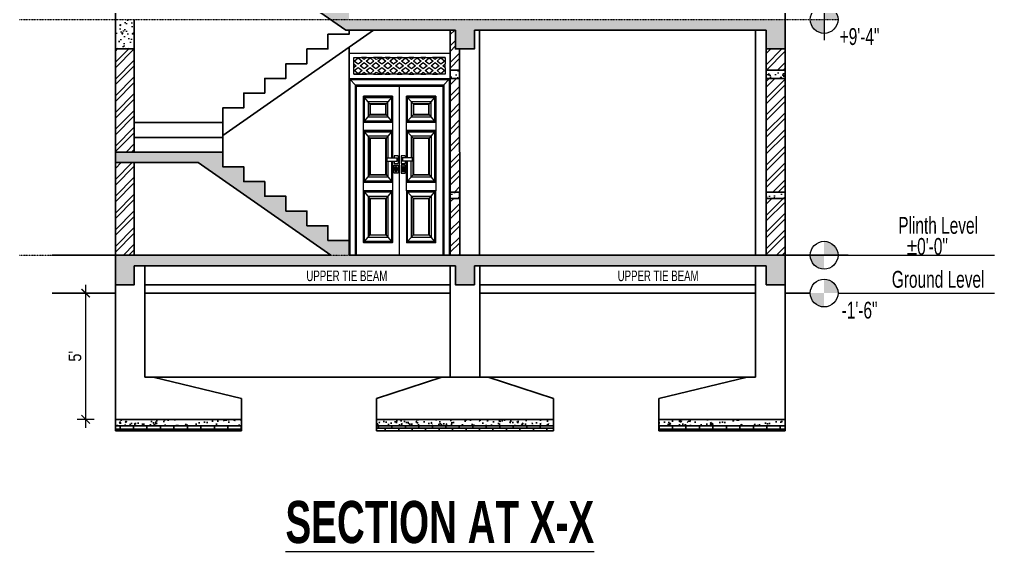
# Model space of a CAD drawing. Header units: inches. Extents: x -9985691 to 3643, y -3270716 to 4788.
# Drawn here: x -4964761.3 to -4964298.3, y -3265866.1 to -3265613.3 of the extents above; entities that cross this region are included whole.
import ezdxf

# ---------------------------------------------------------------- set-up
doc = ezdxf.new("R2010")
doc.units = ezdxf.units.IN
doc.header["$LTSCALE"] = 2
doc.header["$MEASUREMENT"] = 0
doc.header["$PDMODE"] = 34
doc.linetypes.add('ACAD_ISO02W100', pattern=[15, 12, -3])
doc.linetypes.add('CENTER', pattern=[2, 1.25, -0.25, 0.25, -0.25])
doc.layers.get('0').update_dxf_attribs({"linetype": 'CONTINUOUS'})
doc.layers.get('DEFPOINTS').update_dxf_attribs({"color": 141, "linetype": 'CONTINUOUS'})
for name, color, linetype, lineweight in [('Annotate-Bold.w', 187, 'CONTINUOUS', 18), ('DIM 1-100', 4, 'CONTINUOUS', 13), ('Door-Window', 47, 'CONTINUOUS', 15), ('F-FURNITURE', 30, 'CONTINUOUS', 13), ('HACTH', 253, 'CONTINUOUS', 5), ('HATCH', 60, 'ACAD_ISO02W100', 13), ('Text-100.w', 254, 'CONTINUOUS', 9)]:
    doc.layers.add(name, color=color, linetype=linetype, lineweight=lineweight)
doc.styles.add('Arial', font='arial.ttf', dxfattribs={"width": 0.8, "height": 12})
doc.styles.get("Standard").update_dxf_attribs({"font": 'ARIALN.TTF'})
doc.dimstyles.new('1 by 96', dxfattribs={"dimtxt": 6, "dimasz": 4, "dimexe": 4, "dimexo": 4, "dimgap": 2, "dimtad": 1, "dimdec": 0, "dimzin": 0, "dimdsep": 46, "dimlunit": 4, "dimtxsty": 'Standard', "dimblk": 'ARCHTICK', "dimcen": 0, "dimdle": 4, "dimadec": 0, "dimazin": 0, "dimtfac": 1, "dimtdec": 0, "dimtix": 1, "dimtofl": 0, "dimtmove": 1, "dimatfit": 3, "dimldrblk": 'ARCHTICK', "dimfxl": 4, "dimfxlon": 1, "dimtolj": 1, "dimtzin": 0, "dimlwd": -1, "dimlwe": -1, "dimarcsym": 0})
pattern_1 = [(50, (0, 0), (7.172601826, -0.62752135), [0.75, -8.25]), (355, (0, 0), (-1.387513336, 7.521921337), [0.6, -6.6]), (100.45144446, (0.598, -0.052), (5.785088467, 6.89439991), [0.63740192, -7.01142112]), (46.1842, (0, 2), (10.672413307, -1.655192808), [1.125, -12.375]), (96.6356355, (0.889, 1.862), (9.346619457, 9.741186008), [0.95610342, -10.5171376]), (351.184164, (0, 2), (9.34661945, 9.741186003), [0.9, -9.90000001]), (21, (1, 1.5), (5.969070521, -4.0261889067), [0.75, -8.25]), (326, (1, 1.5), (2.433153319, 7.2515004505), [0.6, -6.6]), (71.45144474, (1.4974, 1.1645), (8.402223767, 3.225311528), [0.6374019, -7.01142112]), (37.5, (0, 0), (0.1215985532, 3.3289385383), [0, -6.52, 0, -6.7, 0, -6.625]), (7.5, (0, 0), (2.6306953744, 3.9441171188), [0, -3.82, 0, -6.37, 0, -2.525]), (327.5, (-2.23, 0), (5.3382243617, -0.2255487173), [0, -2.5, 0, -7.8, 0, -10.35]), (317.5, (-3.23, 0), (5.8318616934, 1.0010498233), [0, -3.25, 0, -5.18, 0, -7.35])]

# ---------------------------------------------------------------- blocks, each defined once
blk = doc.blocks.new('_ArchTick')
at = {"color": 0, "linetype": 'ByBlock', "const_width": 0.15}
blk.add_lwpolyline([(-0.5, -0.5), (0.5, 0.5)], dxfattribs=at)
blk = doc.blocks.new('*D1444')
at = {"layer": 'DEFPOINTS', "color": 0, "ltscale": 0.5, "transparency": 16777216}
for p in [(-4964715.82, -3265743.34), (-4964729.92, -3265803.34), (-4964715.82, -3265803.34)]:
    blk.add_point(p, dxfattribs=at)
at = {"layer": 'DIM 1-100', "color": 0, "ltscale": 0.5, "transparency": 16777216}
for p, q in [((-4964729.92, -3265739.34), (-4964729.92, -3265807.34)), ((-4964725.92, -3265743.34), (-4964733.92, -3265743.34)), ((-4964725.92, -3265803.34), (-4964733.92, -3265803.34))]:
    blk.add_line(p, q, dxfattribs=at)
at = {"layer": 'DIM 1-100', "color": 0, "ltscale": 0.5, "transparency": 16777216, "xscale": 4, "yscale": 4, "zscale": 4}
for p, rotation in [((-4964729.92, -3265743.34), 90), ((-4964729.92, -3265803.34), 270)]:
    blk.add_blockref('_ArchTick', p, dxfattribs=dict(at, rotation=rotation))
at = {"layer": 'DIM 1-100', "color": 0, "ltscale": 0.5, "transparency": 16777216, "insert": (-4964734.97, -3265773.34), "char_height": 6, "attachment_point": 5, "rotation": 90}
blk.add_mtext("\\A1;5'", dxfattribs=at)
blk = doc.blocks.new('A$Cd67eaa5e')
at = {"layer": 'F-FURNITURE'}
for p, q in [((0, 0), (0, 96)), ((0, 96), (42, 96)), ((2, 90.9), (2, 94)), ((2, 94), (5.19, 94)), ((2.16, 92.26), (3.79, 93.77)), ((2.16, 92.26), (3.8, 93.77)), ((3.79, 93.77), (5.43, 92.26)), ((6.25, 93.02), (5.19, 94)), ((5.19, 94), (5.19, 94)), ((6.26, 93.02), (5.19, 94)), ((7.32, 94), (5.19, 94)), ((7.32, 94), (6.25, 93.02)), ((7.07, 92.26), (8.71, 93.77)), ((7.08, 92.26), (8.71, 93.77)), ((7.32, 94), (10.1, 94)), ((8.71, 93.77), (10.35, 92.26)), ((11.17, 93.02), (10.1, 94)), ((10.1, 94), (10.11, 94)), ((11.17, 93.02), (10.11, 94)), ((13.73, 94), (10.11, 94)), ((13.73, 94), (11.17, 93.02)), ((11.99, 92.26), (13.63, 93.77)), ((11.99, 92.26), (13.63, 93.77)), ((13.63, 93.77), (15.26, 92.26)), ((13.73, 94), (15.02, 94)), ((16.08, 93.02), (15.02, 94)), ((16.09, 93.02), (15.02, 94)), ((15.02, 94), (15.02, 94)), ((17.15, 94), (15.02, 94)), ((17.15, 94), (16.08, 93.02)), ((16.9, 92.26), (18.54, 93.77)), ((16.91, 92.26), (18.55, 93.77)), ((17.15, 94), (19.93, 94)), ((18.54, 93.77), (20.18, 92.26)), ((21, 93.02), (19.93, 94)), ((19.93, 94), (19.94, 94)), ((21, 93.02), (19.94, 94)), ((22.07, 94), (19.94, 94)), ((22.07, 94), (21, 93.02)), ((21.82, 92.26), (23.46, 93.77)), ((21.83, 92.26), (23.46, 93.77)), ((22.07, 94), (24.85, 94)), ((23.46, 93.77), (25.1, 92.26)), ((25.92, 93.02), (24.85, 94)), ((24.85, 94), (24.86, 94)), ((25.92, 93.02), (24.86, 94)), ((26.98, 94), (24.86, 94)), ((26.98, 94), (25.92, 93.02)), ((26.74, 92.26), (28.37, 93.77)), ((26.74, 92.26), (28.38, 93.77)), ((26.98, 94), (29.77, 94)), ((28.37, 93.77), (30.01, 92.26)), ((30.83, 93.02), (29.77, 94)), ((30.84, 93.02), (29.77, 94)), ((29.77, 94), (29.77, 94)), ((31.9, 94), (29.77, 94)), ((31.9, 94), (30.83, 93.02)), ((31.65, 92.26), (33.29, 93.77)), ((31.66, 92.26), (33.29, 93.77)), ((31.9, 94), (34.68, 94)), ((33.29, 93.77), (34.93, 92.26)), ((35.75, 93.02), (34.68, 94)), ((34.68, 94), (34.69, 94)), ((35.75, 93.02), (34.69, 94)), ((36.81, 94), (34.69, 94)), ((36.81, 94), (35.75, 93.02)), ((36.57, 92.26), (38.21, 93.77)), ((36.57, 92.26), (38.21, 93.77)), ((36.81, 94), (36.82, 94)), ((36.82, 94), (40, 94)), ((40, 94), (36.82, 94)), ((38.21, 93.77), (39.84, 92.26)), ((40, 94), (40, 90.9)), ((40, 94), (40, 94)), ((42, 0), (42, 96)), ((2, 86), (2, 90.9)), ((2, 90.9), (2.97, 90)), ((2.97, 90), (2, 89.1)), ((2.02, 90.88), (2.02, 89.12)), ((3.79, 90.76), (2.16, 92.26)), ((2.16, 92.26), (2.16, 92.26)), ((3.8, 90.76), (2.16, 92.26)), ((2.16, 87.74), (3.79, 89.25)), ((2.16, 87.74), (3.8, 89.24)), ((5.43, 92.26), (3.79, 90.76)), ((3.79, 89.25), (5.43, 87.74)), ((4.61, 90), (6.25, 91.51)), ((6.25, 88.49), (4.61, 90)), ((4.61, 90), (4.62, 90)), ((4.62, 90), (6.26, 91.51)), ((6.25, 88.49), (4.62, 90)), ((6.25, 91.51), (7.89, 90)), ((7.89, 90), (6.25, 88.49)), ((8.71, 90.76), (7.07, 92.26)), ((7.07, 92.26), (7.08, 92.26)), ((7.07, 87.74), (8.71, 89.25)), ((8.71, 90.76), (7.08, 92.26)), ((7.08, 87.74), (8.71, 89.24)), ((10.35, 92.26), (8.71, 90.76)), ((8.71, 89.25), (10.35, 87.74)), ((9.53, 90), (11.17, 91.51)), ((11.17, 88.49), (9.53, 90)), ((9.53, 90), (9.54, 90)), ((9.54, 90), (11.17, 91.51)), ((11.17, 88.49), (9.54, 90)), ((11.17, 91.51), (12.81, 90)), ((12.81, 90), (11.17, 88.49)), ((13.63, 90.75), (11.99, 92.26)), ((13.63, 90.76), (11.99, 92.26)), ((11.99, 92.26), (11.99, 92.26)), ((11.99, 87.74), (13.63, 89.25)), ((11.99, 87.74), (13.63, 89.24)), ((15.26, 92.26), (13.63, 90.75)), ((13.63, 89.25), (15.26, 87.74)), ((14.45, 90), (16.08, 91.51)), ((14.45, 90), (16.09, 91.51)), ((16.08, 88.49), (14.45, 90)), ((14.45, 90), (14.45, 90)), ((16.09, 88.49), (14.45, 90)), ((16.08, 91.51), (17.72, 90)), ((17.72, 90), (16.08, 88.49)), ((18.54, 90.75), (16.9, 92.26)), ((16.9, 92.26), (16.91, 92.26)), ((16.9, 87.74), (18.54, 89.25)), ((18.55, 90.76), (16.91, 92.26)), ((16.91, 87.74), (18.54, 89.24)), ((20.18, 92.26), (18.54, 90.75)), ((18.54, 89.25), (20.18, 87.74)), ((19.36, 90), (21, 91.51)), ((21, 88.49), (19.36, 90)), ((19.36, 90), (19.37, 90)), ((19.37, 90), (21, 91.51)), ((21, 88.49), (19.37, 90)), ((21, 91.51), (22.64, 90)), ((22.64, 90), (21, 88.49)), ((23.46, 90.75), (21.82, 92.26)), ((21.82, 92.26), (21.83, 92.26)), ((21.82, 87.74), (23.46, 89.25)), ((23.46, 90.76), (21.83, 92.26)), ((21.83, 87.74), (23.46, 89.24)), ((25.1, 92.26), (23.46, 90.75)), ((23.46, 89.25), (25.1, 87.74)), ((24.28, 90), (25.92, 91.51)), ((24.28, 90), (25.92, 91.51)), ((25.92, 88.49), (24.28, 90)), ((24.28, 90), (24.28, 90)), ((25.92, 88.49), (24.28, 90)), ((25.92, 91.51), (27.55, 90)), ((27.55, 90), (25.92, 88.49)), ((28.37, 90.75), (26.74, 92.26)), ((28.38, 90.76), (26.74, 92.26)), ((26.74, 92.26), (26.74, 92.26)), ((26.74, 87.74), (28.37, 89.25)), ((26.74, 87.74), (28.38, 89.24)), ((30.01, 92.26), (28.37, 90.75)), ((28.37, 89.25), (30.01, 87.74)), ((29.19, 90), (30.83, 91.51)), ((30.83, 88.49), (29.19, 90)), ((29.19, 90), (29.2, 90)), ((29.2, 90), (30.83, 91.51)), ((30.83, 88.49), (29.2, 90)), ((30.83, 91.51), (32.47, 90)), ((32.47, 90), (30.83, 88.49)), ((33.29, 90.75), (31.65, 92.26)), ((31.65, 92.26), (31.66, 92.26)), ((31.65, 87.74), (33.29, 89.24)), ((33.29, 90.76), (31.66, 92.26)), ((31.66, 87.74), (33.29, 89.24)), ((34.93, 92.26), (33.29, 90.75)), ((33.29, 89.24), (34.93, 87.74)), ((34.11, 90), (35.75, 91.51)), ((35.75, 88.49), (34.11, 90)), ((34.11, 90), (34.12, 90)), ((34.12, 90), (35.75, 91.51)), ((35.75, 88.49), (34.12, 90)), ((35.75, 91.51), (37.39, 90)), ((37.39, 90), (35.75, 88.49)), ((38.21, 90.75), (36.57, 92.26)), ((36.57, 92.26), (36.57, 92.26)), ((38.21, 90.76), (36.57, 92.26)), ((36.57, 87.74), (38.21, 89.24)), ((36.57, 87.74), (38.21, 89.24)), ((39.84, 92.26), (38.21, 90.75)), ((38.21, 89.24), (39.84, 87.74)), ((39.03, 90), (40, 90.9)), ((39.03, 90), (40, 90.89)), ((40, 89.1), (39.03, 90)), ((40, 89.11), (39.03, 90)), ((39.03, 90), (39.03, 90)), ((40, 90.89), (40, 90.9)), ((40, 89.11), (40, 90.89)), ((2, 86), (2, 86)), ((2, 86), (2.02, 86)), ((5.19, 86), (2, 86)), ((2.02, 86), (2.02, 86)), ((2.02, 86), (5.19, 86)), ((3.79, 86.23), (2.16, 87.74)), ((3.8, 86.23), (2.16, 87.74)), ((2.16, 87.74), (2.16, 87.74)), ((5.43, 87.74), (3.79, 86.23)), ((5.19, 86), (6.25, 86.98)), ((5.19, 86), (6.25, 86.98)), ((5.19, 86), (5.19, 86)), ((5.19, 86), (7.32, 86)), ((6.25, 86.98), (7.32, 86)), ((8.71, 86.23), (7.07, 87.74)), ((7.07, 87.74), (7.08, 87.74)), ((8.71, 86.23), (7.08, 87.74)), ((10.1, 86), (7.32, 86)), ((10.35, 87.74), (8.71, 86.23)), ((10.1, 86), (11.17, 86.98)), ((10.1, 86), (10.11, 86)), ((10.11, 86), (11.17, 86.98)), ((10.11, 86), (13.73, 86)), ((11.17, 86.98), (13.73, 86)), ((13.63, 86.23), (11.99, 87.74)), ((13.63, 86.23), (11.99, 87.74)), ((11.99, 87.74), (11.99, 87.74)), ((15.26, 87.74), (13.63, 86.23)), ((15.02, 86), (13.73, 86)), ((15.02, 86), (16.08, 86.98)), ((15.02, 86), (16.09, 86.98)), ((15.02, 86), (15.02, 86)), ((15.02, 86), (17.15, 86)), ((16.08, 86.98), (17.15, 86)), ((18.54, 86.23), (16.9, 87.74)), ((16.9, 87.74), (16.91, 87.74)), ((18.54, 86.23), (16.91, 87.74)), ((19.93, 86), (17.15, 86)), ((20.18, 87.74), (18.54, 86.23)), ((19.93, 86), (21, 86.98)), ((19.94, 86), (19.93, 86)), ((19.94, 86), (21, 86.98)), ((19.94, 86), (22.07, 86)), ((21, 86.98), (22.07, 86)), ((23.46, 86.23), (21.82, 87.74)), ((21.82, 87.74), (21.83, 87.74)), ((23.46, 86.23), (21.83, 87.74)), ((24.85, 86), (22.07, 86)), ((25.1, 87.74), (23.46, 86.23)), ((24.85, 86), (25.92, 86.98)), ((24.86, 86), (24.85, 86)), ((24.86, 86), (25.92, 86.98)), ((24.86, 86), (26.98, 86)), ((25.92, 86.98), (26.98, 86)), ((28.37, 86.23), (26.74, 87.74)), ((26.74, 87.74), (26.74, 87.74)), ((28.38, 86.23), (26.74, 87.74)), ((29.77, 86), (26.98, 86)), ((30.01, 87.74), (28.37, 86.23)), ((29.77, 86), (30.83, 86.98)), ((29.77, 86), (30.83, 86.98)), ((29.77, 86), (29.77, 86)), ((29.77, 86), (31.9, 86)), ((30.83, 86.98), (31.9, 86)), ((33.29, 86.23), (31.65, 87.74)), ((31.65, 87.74), (31.66, 87.74)), ((33.29, 86.23), (31.66, 87.74)), ((34.68, 86), (31.9, 86)), ((34.93, 87.74), (33.29, 86.23)), ((34.68, 86), (35.75, 86.98)), ((34.69, 86), (34.68, 86)), ((34.69, 86), (35.75, 86.98)), ((34.69, 86), (36.81, 86)), ((35.75, 86.98), (36.81, 86)), ((38.21, 86.23), (36.57, 87.74)), ((38.21, 86.23), (36.57, 87.74)), ((36.57, 87.74), (36.57, 87.74)), ((40, 86), (36.81, 86)), ((39.84, 87.74), (38.21, 86.23)), ((40, 89.1), (40, 89.11)), ((40, 89.1), (40, 86)), ((0, 84), (42, 84)), ((0.07, 0), (0.07, 83.92)), ((0.07, 83.92), (41.93, 83.92)), ((0.07, 83.92), (3, 80.5)), ((0.09, 83.9), (41.91, 83.9)), ((0.09, 81), (0.09, 83.9)), ((0.43, 0), (0.43, 83.5)), ((0.43, 83.5), (41.57, 83.5)), ((41.93, 83.92), (39, 80.5)), ((41.57, 83.5), (41.57, 0)), ((41.91, 83.9), (41.91, 0)), ((41.93, 83.92), (41.93, 0)), ((0.09, 81), (0.14, 81)), ((0.09, 0), (0.09, 81)), ((0.18, 81), (0.23, 81)), ((0.28, 81), (0.38, 81)), ((2.66, 0), (2.66, 80.9)), ((2.66, 80.9), (39.34, 80.9)), ((3, 0), (3, 80.5)), ((3, 80.5), (39, 80.5)), ((3.09, 80.9), (3.09, 80.85)), ((3.09, 80.8), (3.09, 80.75)), ((3.09, 80.7), (3.09, 80.62)), ((3.09, 80.58), (3.09, 80.5)), ((3.09, 0), (3.09, 80.4)), ((3.09, 80.4), (38.91, 80.4)), ((21, 0), (21, 80.4)), ((38.91, 80.9), (38.91, 80.85)), ((38.91, 80.8), (38.91, 80.75)), ((38.91, 80.7), (38.91, 80.62)), ((38.91, 80.58), (38.91, 80.5)), ((38.91, 80.4), (38.91, 0)), ((39, 80.5), (39, 0)), ((39.34, 80.9), (39.34, 0)), ((41.57, 81), (41.67, 81)), ((41.72, 81), (41.77, 81)), ((41.82, 81), (41.89, 81)), ((5.98, 34.53), (5.98, 75.5)), ((18.1, 75.5), (5.98, 75.5)), ((6.06, 63.24), (6.06, 75.4)), ((6.06, 75.4), (18.03, 75.4)), ((6.06, 75.4), (6.39, 74.96)), ((6.39, 63.68), (6.39, 74.96)), ((6.39, 74.96), (17.7, 74.96)), ((6.44, 63.75), (6.44, 74.89)), ((6.44, 74.89), (17.64, 74.89)), ((8.68, 71.9), (6.44, 74.89)), ((17.64, 74.89), (15.4, 71.9)), ((17.64, 74.89), (17.64, 63.75)), ((17.7, 74.96), (18.03, 75.4)), ((17.7, 74.96), (17.7, 63.68)), ((17.72, 74.99), (17.72, 63.65)), ((18.03, 75.4), (18.03, 63.24)), ((18.1, 75.5), (18.1, 46.22)), ((23.9, 46.22), (23.9, 75.5)), ((36.02, 75.5), (23.9, 75.5)), ((23.97, 63.24), (23.97, 75.4)), ((23.97, 75.4), (35.94, 75.4)), ((23.97, 75.4), (24.3, 74.96)), ((24.3, 63.68), (24.3, 74.96)), ((24.3, 74.96), (35.61, 74.96)), ((24.36, 63.75), (24.36, 74.89)), ((24.36, 74.89), (35.56, 74.89)), ((26.6, 71.9), (24.36, 74.89)), ((35.56, 74.89), (33.32, 71.9)), ((35.56, 74.89), (35.56, 63.75)), ((35.61, 74.96), (35.94, 75.4)), ((35.61, 74.96), (35.61, 63.68)), ((35.63, 74.99), (35.63, 63.65)), ((35.94, 75.4), (35.94, 63.24)), ((36.02, 75.5), (36.02, 34.53)), ((16.17, 72.93), (7.91, 72.93)), ((7.91, 72.93), (7.91, 65.71)), ((15.4, 71.9), (8.68, 71.9)), ((8.68, 71.9), (8.68, 66.74)), ((8.76, 71.79), (8.76, 66.85)), ((15.32, 71.79), (8.76, 71.79)), ((8.84, 71.69), (8.84, 66.95)), ((15.25, 71.69), (8.84, 71.69)), ((15.25, 66.95), (15.25, 71.69)), ((15.32, 66.85), (15.32, 71.79)), ((15.4, 66.74), (15.4, 71.9)), ((16.17, 65.71), (16.17, 72.93)), ((34.09, 72.93), (25.83, 72.93)), ((25.83, 72.93), (25.83, 65.71)), ((33.32, 71.9), (26.6, 71.9)), ((26.6, 71.9), (26.6, 66.74)), ((26.68, 71.79), (26.68, 66.85)), ((33.24, 71.79), (26.68, 71.79)), ((26.75, 71.69), (26.75, 66.95)), ((33.16, 71.69), (26.75, 71.69)), ((33.16, 66.95), (33.16, 71.69)), ((33.24, 66.85), (33.24, 71.79)), ((33.32, 66.74), (33.32, 71.9)), ((34.09, 65.71), (34.09, 72.93)), ((6.44, 63.75), (8.68, 66.74)), ((7.91, 65.71), (16.17, 65.71)), ((8.68, 66.74), (15.4, 66.74)), ((8.76, 66.85), (15.32, 66.85)), ((8.84, 66.95), (15.25, 66.95)), ((15.4, 66.74), (17.64, 63.75)), ((24.36, 63.75), (26.6, 66.74)), ((25.83, 65.71), (34.09, 65.71)), ((26.6, 66.74), (33.32, 66.74)), ((26.68, 66.85), (33.24, 66.85)), ((26.75, 66.95), (33.16, 66.95)), ((33.32, 66.74), (35.56, 63.75)), ((18.1, 63.13), (5.98, 63.13)), ((6.06, 63.24), (6.39, 63.68)), ((18.03, 63.24), (6.06, 63.24)), ((17.72, 63.65), (6.37, 63.65)), ((17.7, 63.68), (6.39, 63.68)), ((17.64, 63.75), (6.44, 63.75)), ((18.03, 63.24), (17.7, 63.68)), ((36.02, 63.13), (23.9, 63.13)), ((23.97, 63.24), (24.3, 63.68)), ((35.94, 63.24), (23.97, 63.24)), ((35.63, 63.65), (24.28, 63.65)), ((35.61, 63.68), (24.3, 63.68)), ((35.56, 63.75), (24.36, 63.75)), ((35.94, 63.24), (35.61, 63.68)), ((18.1, 59.27), (5.98, 59.27)), ((6.06, 34.63), (6.06, 59.17)), ((6.06, 59.17), (18.03, 59.17)), ((6.06, 59.17), (6.37, 58.75)), ((6.37, 58.75), (17.72, 58.75)), ((6.37, 58.75), (6.38, 58.73)), ((6.38, 35.07), (6.38, 58.73)), ((6.38, 58.73), (17.7, 58.73)), ((8.68, 55.66), (6.44, 58.65)), ((6.44, 35.15), (6.44, 58.65)), ((6.44, 58.65), (17.64, 58.65)), ((17.64, 58.65), (15.4, 55.66)), ((17.64, 58.65), (17.64, 46.22)), ((17.72, 58.75), (17.7, 58.73)), ((17.7, 58.73), (17.7, 46.22)), ((18.03, 59.17), (17.72, 58.75)), ((17.72, 58.75), (17.72, 46.22)), ((18.03, 59.17), (18.03, 46.22)), ((36.02, 59.27), (23.9, 59.27)), ((23.97, 46.22), (23.97, 59.17)), ((23.97, 59.17), (35.94, 59.17)), ((23.97, 59.17), (24.28, 58.75)), ((24.28, 58.75), (35.63, 58.75)), ((24.28, 58.75), (24.3, 58.73)), ((24.3, 46.22), (24.3, 58.73)), ((24.3, 58.73), (35.62, 58.73)), ((26.6, 55.66), (24.36, 58.65)), ((24.36, 46.22), (24.36, 58.65)), ((24.36, 58.65), (35.56, 58.65)), ((35.56, 58.65), (33.32, 55.66)), ((35.56, 58.65), (35.56, 35.15)), ((35.63, 58.75), (35.62, 58.73)), ((35.62, 58.73), (35.62, 35.07)), ((35.94, 59.17), (35.63, 58.75)), ((35.63, 58.75), (35.63, 35.05)), ((35.94, 59.17), (35.94, 34.63)), ((7.91, 56.69), (16.17, 56.69)), ((7.91, 56.69), (7.91, 37.11)), ((8.68, 55.66), (15.4, 55.66)), ((8.68, 38.14), (8.68, 55.66)), ((15.32, 55.56), (8.76, 55.56)), ((8.76, 55.56), (8.76, 38.24)), ((15.25, 55.46), (8.84, 55.46)), ((8.84, 55.46), (8.84, 38.34)), ((15.25, 38.34), (15.25, 55.46)), ((15.32, 38.24), (15.32, 55.56)), ((15.4, 55.66), (15.4, 38.14)), ((16.17, 56.69), (16.17, 46.22)), ((25.83, 56.69), (34.09, 56.69)), ((25.83, 56.69), (25.83, 46.22)), ((26.6, 55.66), (33.32, 55.66)), ((26.6, 38.14), (26.6, 55.66)), ((33.24, 55.56), (26.68, 55.56)), ((26.68, 55.56), (26.68, 38.24)), ((33.16, 55.46), (26.75, 55.46)), ((26.75, 55.46), (26.75, 38.34)), ((33.16, 38.34), (33.16, 55.46)), ((33.24, 38.24), (33.24, 55.56)), ((33.32, 55.66), (33.32, 38.14)), ((34.09, 56.69), (34.09, 37.11)), ((15.48, 46.22), (15.48, 44.63)), ((15.48, 46.22), (20.04, 46.22)), ((15.48, 44.63), (20.04, 44.63)), ((15.72, 46.22), (15.72, 44.63)), ((16.17, 44.63), (16.17, 37.11)), ((17.64, 44.63), (17.64, 35.15)), ((17.7, 44.63), (17.7, 35.07)), ((17.72, 44.63), (17.72, 35.05)), ((18.03, 44.63), (18.03, 34.63)), ((18.1, 44.63), (18.1, 34.53)), ((18.7, 47.29), (18.7, 46.22)), ((20.4, 47.29), (18.7, 47.29)), ((18.7, 44.63), (18.7, 43.56)), ((19.8, 46.22), (19.8, 44.63)), ((20.04, 46.22), (20.04, 44.63)), ((20.4, 47.29), (20.4, 43.56)), ((23.3, 47.29), (21.6, 47.29)), ((21.6, 47.29), (21.6, 43.56)), ((21.96, 46.22), (21.96, 44.63)), ((26.52, 46.22), (21.96, 46.22)), ((26.52, 44.63), (21.96, 44.63)), ((22.2, 46.22), (22.2, 44.63)), ((23.3, 47.29), (23.3, 46.22)), ((23.3, 44.63), (23.3, 43.56)), ((23.9, 34.53), (23.9, 44.63)), ((23.97, 34.63), (23.97, 44.63)), ((24.3, 35.07), (24.3, 44.63)), ((24.36, 35.15), (24.36, 44.63)), ((25.83, 37.11), (25.83, 44.63)), ((26.28, 46.22), (26.28, 44.63)), ((26.52, 46.22), (26.52, 44.63)), ((18.7, 43.56), (20.4, 43.56)), ((18.7, 42.76), (20.4, 42.76)), ((18.7, 39.04), (18.7, 42.76)), ((19.26, 41.74), (19.25, 41.57)), ((19.25, 40.24), (19.25, 41.57)), ((19.29, 41.9), (19.26, 41.74)), ((19.34, 42.04), (19.29, 41.9)), ((19.29, 41.56), (19.3, 41.71)), ((19.29, 40.24), (19.29, 41.56)), ((19.3, 41.71), (19.33, 41.85)), ((19.33, 41.85), (19.37, 41.97)), ((19.37, 40.63), (19.33, 40.51)), ((19.4, 42.14), (19.34, 42.04)), ((19.37, 41.97), (19.42, 42.06)), ((19.42, 40.72), (19.37, 40.63)), ((19.47, 42.21), (19.4, 42.14)), ((19.42, 42.06), (19.49, 42.11)), ((19.48, 40.78), (19.42, 40.72)), ((19.55, 42.23), (19.47, 42.21)), ((19.55, 40.8), (19.48, 40.78)), ((19.49, 42.11), (19.55, 42.13)), ((19.63, 42.21), (19.55, 42.23)), ((19.55, 42.13), (19.62, 42.11)), ((19.62, 40.79), (19.55, 40.8)), ((19.62, 42.11), (19.68, 42.06)), ((19.68, 40.73), (19.62, 40.79)), ((19.7, 42.14), (19.63, 42.21)), ((19.68, 42.06), (19.73, 41.97)), ((19.73, 40.64), (19.68, 40.73)), ((19.77, 42.04), (19.7, 42.14)), ((19.73, 41.97), (19.78, 41.85)), ((19.77, 40.53), (19.73, 40.64)), ((19.82, 41.9), (19.77, 42.04)), ((19.8, 40.39), (19.77, 40.53)), ((19.78, 41.85), (19.8, 41.71)), ((19.8, 41.71), (19.81, 41.56)), ((19.81, 41.56), (19.81, 40.24)), ((19.85, 41.74), (19.82, 41.9)), ((19.86, 41.57), (19.85, 41.74)), ((19.86, 40.24), (19.86, 41.57)), ((20.4, 42.76), (20.4, 39.04)), ((21.6, 43.56), (23.3, 43.56)), ((21.6, 42.76), (21.6, 39.04)), ((23.3, 42.76), (21.6, 42.76)), ((22.14, 41.57), (22.15, 41.74)), ((22.14, 40.24), (22.14, 41.57)), ((22.15, 41.74), (22.18, 41.9)), ((22.18, 41.9), (22.23, 42.04)), ((22.2, 41.71), (22.19, 41.56)), ((22.19, 41.56), (22.19, 40.24)), ((22.22, 41.85), (22.2, 41.71)), ((22.2, 40.39), (22.23, 40.53)), ((22.27, 41.97), (22.22, 41.85)), ((22.23, 42.04), (22.3, 42.14)), ((22.23, 40.53), (22.27, 40.64)), ((22.32, 42.06), (22.27, 41.97)), ((22.27, 40.64), (22.32, 40.73)), ((22.3, 42.14), (22.37, 42.21)), ((22.38, 42.11), (22.32, 42.06)), ((22.32, 40.73), (22.38, 40.79)), ((22.37, 42.21), (22.45, 42.23)), ((22.45, 42.13), (22.38, 42.11)), ((22.38, 40.79), (22.45, 40.8)), ((22.45, 42.23), (22.53, 42.21)), ((22.51, 42.11), (22.45, 42.13)), ((22.45, 40.8), (22.52, 40.78)), ((22.58, 42.06), (22.51, 42.11)), ((22.52, 40.78), (22.58, 40.72)), ((22.53, 42.21), (22.6, 42.14)), ((22.63, 41.97), (22.58, 42.06)), ((22.58, 40.72), (22.63, 40.63)), ((22.6, 42.14), (22.66, 42.04)), ((22.67, 41.85), (22.63, 41.97)), ((22.63, 40.63), (22.67, 40.51)), ((22.66, 42.04), (22.71, 41.9)), ((22.7, 41.71), (22.67, 41.85)), ((22.71, 41.56), (22.7, 41.71)), ((22.71, 41.9), (22.74, 41.74)), ((22.71, 40.24), (22.71, 41.56)), ((22.74, 41.74), (22.75, 41.57)), ((22.75, 40.24), (22.75, 41.57)), ((23.3, 39.04), (23.3, 42.76)), ((6.44, 35.15), (8.68, 38.14)), ((16.17, 37.11), (7.91, 37.11)), ((15.4, 38.14), (8.68, 38.14)), ((8.76, 38.24), (15.32, 38.24)), ((8.84, 38.34), (15.25, 38.34)), ((15.4, 38.14), (17.64, 35.15)), ((20.4, 39.04), (18.7, 39.04)), ((19.25, 40.24), (19.26, 40.06)), ((19.26, 40.06), (19.29, 39.9)), ((19.3, 40.38), (19.29, 40.24)), ((19.29, 40.24), (19.29, 40.24)), ((19.29, 40.24), (19.29, 40.23)), ((19.29, 40.23), (19.3, 40.09)), ((19.29, 39.9), (19.34, 39.77)), ((19.33, 40.51), (19.3, 40.38)), ((19.3, 40.09), (19.3, 40.08)), ((19.3, 40.08), (19.33, 39.95)), ((19.33, 39.95), (19.33, 39.95)), ((19.33, 39.95), (19.37, 39.84)), ((19.34, 39.77), (19.4, 39.66)), ((19.37, 39.84), (19.37, 39.83)), ((19.37, 39.83), (19.42, 39.75)), ((19.4, 39.66), (19.47, 39.59)), ((19.42, 39.75), (19.43, 39.74)), ((19.43, 39.74), (19.49, 39.69)), ((19.47, 39.59), (19.55, 39.57)), ((19.49, 39.69), (19.49, 39.69)), ((19.49, 39.69), (19.55, 39.67)), ((19.52, 40.5), (19.58, 40.5)), ((19.52, 39.97), (19.52, 40.5)), ((19.58, 39.97), (19.52, 39.97)), ((19.55, 39.67), (19.56, 39.67)), ((19.55, 39.57), (19.63, 39.59)), ((19.56, 39.67), (19.62, 39.69)), ((19.58, 40.5), (19.58, 39.97)), ((19.62, 39.69), (19.68, 39.75)), ((19.62, 39.69), (19.62, 39.69)), ((19.63, 39.59), (19.7, 39.66)), ((19.68, 39.75), (19.73, 39.84)), ((19.68, 39.75), (19.68, 39.75)), ((19.7, 39.66), (19.77, 39.77)), ((19.73, 39.84), (19.74, 39.84)), ((19.74, 39.84), (19.78, 39.95)), ((19.77, 39.77), (19.82, 39.9)), ((19.78, 39.96), (19.8, 40.09)), ((19.78, 39.95), (19.78, 39.96)), ((19.81, 40.24), (19.8, 40.39)), ((19.8, 40.1), (19.81, 40.24)), ((19.8, 40.09), (19.8, 40.1)), ((19.82, 39.9), (19.85, 40.06)), ((19.85, 40.06), (19.86, 40.24)), ((21.6, 39.04), (23.3, 39.04)), ((22.15, 40.06), (22.14, 40.24)), ((22.18, 39.9), (22.15, 40.06)), ((22.23, 39.77), (22.18, 39.9)), ((22.19, 40.24), (22.2, 40.39)), ((22.2, 40.1), (22.19, 40.24)), ((22.2, 40.09), (22.2, 40.1)), ((22.22, 39.96), (22.2, 40.09)), ((22.22, 39.95), (22.22, 39.96)), ((22.26, 39.84), (22.22, 39.95)), ((22.3, 39.66), (22.23, 39.77)), ((22.27, 39.84), (22.26, 39.84)), ((22.32, 39.75), (22.27, 39.84)), ((22.37, 39.59), (22.3, 39.66)), ((22.32, 39.75), (22.32, 39.75)), ((22.38, 39.69), (22.32, 39.75)), ((22.45, 39.57), (22.37, 39.59)), ((22.44, 39.67), (22.38, 39.69)), ((22.38, 39.69), (22.38, 39.69)), ((22.42, 40.5), (22.42, 39.97)), ((22.48, 40.5), (22.42, 40.5)), ((22.42, 39.97), (22.48, 39.97)), ((22.45, 39.67), (22.44, 39.67)), ((22.51, 39.69), (22.45, 39.67)), ((22.53, 39.59), (22.45, 39.57)), ((22.48, 39.97), (22.48, 40.5)), ((22.57, 39.74), (22.51, 39.69)), ((22.51, 39.69), (22.51, 39.69)), ((22.6, 39.66), (22.53, 39.59)), ((22.58, 39.75), (22.57, 39.74)), ((22.63, 39.83), (22.58, 39.75)), ((22.66, 39.77), (22.6, 39.66)), ((22.67, 39.95), (22.63, 39.84)), ((22.63, 39.84), (22.63, 39.83)), ((22.71, 39.9), (22.66, 39.77)), ((22.67, 40.51), (22.7, 40.38)), ((22.7, 40.08), (22.67, 39.95)), ((22.67, 39.95), (22.67, 39.95)), ((22.7, 40.38), (22.71, 40.24)), ((22.71, 40.23), (22.7, 40.09)), ((22.7, 40.09), (22.7, 40.08)), ((22.71, 40.24), (22.71, 40.24)), ((22.71, 40.24), (22.71, 40.23)), ((22.74, 40.06), (22.71, 39.9)), ((22.75, 40.24), (22.74, 40.06)), ((24.36, 35.15), (26.6, 38.14)), ((34.09, 37.11), (25.83, 37.11)), ((33.32, 38.14), (26.6, 38.14)), ((26.68, 38.24), (33.24, 38.24)), ((26.75, 38.34), (33.16, 38.34)), ((33.32, 38.14), (35.56, 35.15)), ((5.98, 30.67), (5.98, 34.53)), ((18.1, 34.53), (5.98, 34.53)), ((6.06, 34.63), (6.38, 35.07)), ((18.03, 34.63), (6.06, 34.63)), ((17.7, 35.07), (6.38, 35.07)), ((17.64, 35.15), (6.44, 35.15)), ((17.72, 35.05), (17.7, 35.07)), ((18.03, 34.63), (17.72, 35.05)), ((18.1, 34.53), (18.1, 30.67)), ((23.9, 30.67), (23.9, 34.53)), ((36.02, 34.53), (23.9, 34.53)), ((23.97, 34.63), (24.3, 35.07)), ((35.94, 34.63), (23.97, 34.63)), ((35.62, 35.07), (24.3, 35.07)), ((35.56, 35.15), (24.36, 35.15)), ((35.63, 35.05), (35.62, 35.07)), ((35.94, 34.63), (35.63, 35.05)), ((36.02, 34.53), (36.02, 30.67)), ((5.98, 30.67), (5.98, 5.93)), ((18.1, 30.67), (5.98, 30.67)), ((6.06, 6.03), (6.06, 30.56)), ((6.06, 30.56), (18.03, 30.56)), ((6.06, 30.56), (6.37, 30.15)), ((6.37, 30.15), (17.72, 30.15)), ((6.37, 30.15), (6.38, 30.13)), ((6.38, 6.47), (6.38, 30.13)), ((6.38, 30.13), (17.7, 30.13)), ((8.68, 27.06), (6.44, 30.05)), ((6.44, 6.55), (6.44, 30.05)), ((6.44, 30.05), (17.64, 30.05)), ((17.64, 30.05), (15.4, 27.06)), ((17.64, 30.05), (17.64, 6.55)), ((17.72, 30.15), (17.7, 30.13)), ((17.7, 30.13), (17.7, 6.47)), ((18.03, 30.56), (17.72, 30.15)), ((17.72, 30.15), (17.72, 6.44)), ((18.03, 30.56), (18.03, 6.03)), ((18.1, 5.93), (18.1, 30.67)), ((23.9, 30.67), (23.9, 5.93)), ((36.02, 30.67), (23.9, 30.67)), ((23.97, 6.03), (23.97, 30.56)), ((23.97, 30.56), (35.94, 30.56)), ((23.97, 30.56), (24.28, 30.15)), ((24.28, 30.15), (35.63, 30.15)), ((24.28, 30.15), (24.3, 30.13)), ((24.3, 6.47), (24.3, 30.13)), ((24.3, 30.13), (35.62, 30.13)), ((26.6, 27.06), (24.36, 30.05)), ((24.36, 6.55), (24.36, 30.05)), ((24.36, 30.05), (35.56, 30.05)), ((35.56, 30.05), (33.32, 27.06)), ((35.56, 30.05), (35.56, 6.55)), ((35.63, 30.15), (35.62, 30.13)), ((35.62, 30.13), (35.62, 6.47)), ((35.94, 30.56), (35.63, 30.15)), ((35.63, 30.15), (35.63, 6.44)), ((35.94, 30.56), (35.94, 6.03)), ((36.02, 5.93), (36.02, 30.67)), ((7.91, 28.09), (16.17, 28.09)), ((7.91, 28.09), (7.91, 8.5)), ((8.68, 27.06), (15.4, 27.06)), ((8.68, 9.53), (8.68, 27.06)), ((15.32, 26.95), (8.76, 26.95)), ((8.76, 26.95), (8.76, 9.64)), ((15.25, 26.85), (8.84, 26.85)), ((8.84, 26.85), (8.84, 9.74)), ((15.25, 9.74), (15.25, 26.85)), ((15.32, 9.64), (15.32, 26.95)), ((15.4, 27.06), (15.4, 9.53)), ((16.17, 28.09), (16.17, 8.5)), ((25.83, 28.09), (34.09, 28.09)), ((25.83, 28.09), (25.83, 8.5)), ((26.6, 27.06), (33.32, 27.06)), ((26.6, 9.53), (26.6, 27.06)), ((33.24, 26.95), (26.68, 26.95)), ((26.68, 26.95), (26.68, 9.64)), ((33.16, 26.85), (26.75, 26.85)), ((26.75, 26.85), (26.75, 9.74)), ((33.16, 9.74), (33.16, 26.85)), ((33.24, 9.64), (33.24, 26.95)), ((33.32, 27.06), (33.32, 9.53)), ((34.09, 28.09), (34.09, 8.5)), ((6.44, 6.55), (8.68, 9.53)), ((16.17, 8.5), (7.91, 8.5)), ((15.4, 9.53), (8.68, 9.53)), ((8.76, 9.64), (15.32, 9.64)), ((8.84, 9.74), (15.25, 9.74)), ((15.4, 9.53), (17.64, 6.55)), ((24.36, 6.55), (26.6, 9.53)), ((34.09, 8.5), (25.83, 8.5)), ((33.32, 9.53), (26.6, 9.53)), ((26.68, 9.64), (33.24, 9.64)), ((26.75, 9.74), (33.16, 9.74)), ((33.32, 9.53), (35.56, 6.55)), ((18.1, 5.93), (5.98, 5.93)), ((6.06, 6.03), (6.38, 6.47)), ((18.03, 6.03), (6.06, 6.03)), ((17.7, 6.47), (6.38, 6.47)), ((17.64, 6.55), (6.44, 6.55)), ((17.72, 6.44), (17.7, 6.47)), ((18.03, 6.03), (17.72, 6.44)), ((36.02, 5.93), (23.9, 5.93)), ((23.97, 6.03), (24.3, 6.47)), ((35.94, 6.03), (23.97, 6.03)), ((35.62, 6.47), (24.3, 6.47)), ((35.56, 6.55), (24.36, 6.55)), ((35.63, 6.44), (35.62, 6.47)), ((35.94, 6.03), (35.63, 6.44))]:
    blk.add_line(p, q, dxfattribs=at)
at = {"layer": 'HACTH'}
blk.add_line((42, 96), (42, 96), dxfattribs=at)

msp = doc.modelspace()

# ---------------------------------------------------------------- hatches: boundary and pattern name
at = {"ltscale": 0.5}
h = msp.add_hatch(dxfattribs=at)
h.set_pattern_fill('AR-CONC', color=256, style=0)
h.set_pattern_definition(pattern_1)
h.paths.add_polyline_path([(-4964655.82, -3265803.34), (-4964715.82, -3265803.34), (-4964715.82, -3265806.34), (-4964655.82, -3265806.34)])
h = msp.add_hatch(dxfattribs=at)
h.set_pattern_fill('AR-B816', color=256, scale=0.4, style=0)
h.paths.add_polyline_path([(-4964655.82, -3265806.34), (-4964715.82, -3265806.34), (-4964715.82, -3265808.84), (-4964655.82, -3265808.84)])
h = msp.add_hatch(dxfattribs=at)
h.set_pattern_fill('AR-CONC', color=256, style=0)
h.set_pattern_definition([(50, (81876.35, -4530.7035), (7.172601826, -0.62752135), [0.75, -8.25]), (355, (81876.35, -4530.7035), (-1.387513336, 7.521921337), [0.6, -6.6]), (100.4514, (81876.948, -4530.756), (5.785093817, 6.894395421), [0.6374019, -7.01142112]), (46.1842, (81876.35, -4528.7035), (10.672410486, -1.655190143), [1.125, -12.375]), (96.6356, (81877.239, -4528.841), (9.346627055, 9.741178709), [0.95610288, -10.51713]), (351.1842, (81876.35, -4528.704), (9.346619451, 9.74118601), [0.9, -9.9]), (21, (81877.35, -4529.2035), (5.969070521, -4.0261889067), [0.75, -8.25]), (326, (81877.35, -4529.2035), (2.433153319, 7.2515004505), [0.6, -6.6]), (71.4514, (81877.8474, -4529.539), (8.402226286, 3.225304967), [0.6374019, -7.01142112]), (37.5, (81876.35, -4530.7035), (0.1215985532, 3.3289385383), [0, -6.52, 0, -6.7, 0, -6.625]), (7.5, (81876.35, -4530.7035), (2.6306953744, 3.9441171188), [0, -3.82, 0, -6.37, 0, -2.525]), (327.5, (81874.12, -4530.7035), (5.3382243617, -0.2255487173), [0, -2.5, 0, -7.8, 0, -10.35]), (317.5, (81873.12, -4530.7035), (5.8318616934, 1.0010498233), [0, -3.25, 0, -5.18, 0, -7.35])])
h.paths.add_polyline_path([(-4964507.76, -3265806.34), (-4964507.76, -3265803.34), (-4964591.76, -3265803.34), (-4964591.76, -3265806.34)])
h = msp.add_hatch(dxfattribs=at)
h.set_pattern_fill('AR-B816', color=256, scale=0.4, style=0)
h.set_pattern_definition([(0, (81876.35, -4530.7035), (0, 3.2), []), (90, (81876.35, -4530.7035), (-3.2, 3.2), [3.2, -3.2])])
h.paths.add_polyline_path([(-4964591.76, -3265806.34), (-4964591.76, -3265808.84), (-4964507.76, -3265808.84), (-4964507.76, -3265806.34)])
h = msp.add_hatch(dxfattribs=at)
h.set_pattern_fill('AR-CONC', color=256, style=0)
h.set_pattern_definition(pattern_1)
h.paths.add_polyline_path([(-4964397.7, -3265803.34), (-4964457.7, -3265803.34), (-4964457.7, -3265806.34), (-4964397.7, -3265806.34)])
h = msp.add_hatch(dxfattribs=at)
h.set_pattern_fill('AR-B816', color=256, scale=0.4, style=0)
h.paths.add_polyline_path([(-4964397.7, -3265806.34), (-4964457.7, -3265806.34), (-4964457.7, -3265808.84), (-4964397.7, -3265808.84)])
at = {"layer": 'Annotate-Bold.w', "ltscale": 0.005}
h = msp.add_hatch(color=256, dxfattribs=at)
h.dxf.hatch_style = 1
h.paths.add_polyline_path([(-4964379.17, -3265606.74), (-4964379.17, -3265613.34), (-4964372.57, -3265613.34, 0.414214)])
h.paths.add_polyline_path([(-4964379.17, -3265619.93), (-4964379.17, -3265613.34), (-4964385.77, -3265613.34, 0.414214)])
h = msp.add_hatch(color=256, dxfattribs=at)
h.dxf.hatch_style = 1
h.paths.add_polyline_path([(-4964379.17, -3265718.74), (-4964379.17, -3265725.34), (-4964372.57, -3265725.34, 0.414214)])
h.paths.add_polyline_path([(-4964379.17, -3265731.93), (-4964379.17, -3265725.34), (-4964385.77, -3265725.34, 0.414214)])
h = msp.add_hatch(color=256, dxfattribs=at)
h.dxf.hatch_style = 1
h.paths.add_polyline_path([(-4964379.17, -3265736.74), (-4964379.17, -3265743.34), (-4964372.57, -3265743.34, 0.414214)])
h.paths.add_polyline_path([(-4964379.17, -3265749.93), (-4964379.17, -3265743.34), (-4964385.77, -3265743.34, 0.414214)])
at = {"layer": 'Door-Window', "linetype": 'ByBlock'}
h = msp.add_hatch(dxfattribs=at)
h.set_pattern_fill('AR-CONC', color=256)
h.set_pattern_definition(pattern_1)
h.paths.add_polyline_path([(-4964397.7, -3265613.34), (-4964604.82, -3265613.34), (-4964604.82, -3265606.34), (-4964614.82, -3265606.34), (-4964614.82, -3265599.34), (-4964624.82, -3265599.34), (-4964624.82, -3265592.34), (-4964634.82, -3265592.34), (-4964634.82, -3265585.34), (-4964644.82, -3265585.34), (-4964644.82, -3265578.34), (-4964654.82, -3265578.34), (-4964654.82, -3265571.34), (-4964664.82, -3265571.34), (-4964664.82, -3265564.34), (-4964715.82, -3265564.34), (-4964715.82, -3265569.34), (-4964676.4, -3265569.34), (-4964606.4, -3265618.34), (-4964554.26, -3265618.34), (-4964554.26, -3265627.34), (-4964545.26, -3265627.34), (-4964545.26, -3265618.34), (-4964406.7, -3265618.34), (-4964406.7, -3265627.34), (-4964397.7, -3265627.34), (-4964397.7, -3265618.34)])
h = msp.add_hatch(dxfattribs=at)
h.set_pattern_fill('AR-CONC', color=256)
h.set_pattern_definition(pattern_1)
h.paths.add_polyline_path([(-4964706.82, -3265613.34), (-4964715.82, -3265613.34), (-4964715.82, -3265627.34), (-4964706.82, -3265627.34)])
h = msp.add_hatch(dxfattribs=at)
h.set_pattern_fill('AR-CONC', color=256)
h.set_pattern_definition(pattern_1)
h.paths.add_polyline_path([(-4964552.31, -3265637.34), (-4964556.81, -3265637.34), (-4964556.81, -3265641.34), (-4964552.31, -3265641.34)])
h = msp.add_hatch(dxfattribs=at)
h.set_pattern_fill('AR-CONC', color=256)
h.set_pattern_definition(pattern_1)
h.paths.add_polyline_path([(-4964397.7, -3265637.34), (-4964406.7, -3265637.34), (-4964406.7, -3265641.34), (-4964397.7, -3265641.34)])
h = msp.add_hatch(dxfattribs=at)
h.set_pattern_fill('AR-CONC', color=256)
h.set_pattern_definition(pattern_1)
h.paths.add_polyline_path([(-4964545.26, -3265730.34), (-4964406.7, -3265730.34), (-4964406.7, -3265739.34), (-4964397.7, -3265739.34), (-4964397.7, -3265730.34), (-4964397.7, -3265725.34), (-4964604.82, -3265725.34), (-4964604.82, -3265718.34), (-4964614.82, -3265718.34), (-4964614.82, -3265711.34), (-4964624.82, -3265711.34), (-4964624.82, -3265704.34), (-4964634.82, -3265704.34), (-4964634.82, -3265697.34), (-4964644.82, -3265697.34), (-4964644.82, -3265690.34), (-4964654.82, -3265690.34), (-4964654.82, -3265683.34), (-4964664.82, -3265683.34), (-4964664.82, -3265676.34), (-4964715.82, -3265676.34), (-4964715.82, -3265681.34), (-4964676.4, -3265681.34), (-4964613.54, -3265725.34), (-4964715.82, -3265725.34), (-4964715.82, -3265739.34), (-4964706.82, -3265739.34), (-4964706.82, -3265730.34), (-4964554.26, -3265730.34), (-4964554.26, -3265739.34), (-4964545.26, -3265739.34)])
h = msp.add_hatch(dxfattribs=at)
h.set_pattern_fill('AR-CONC', color=256)
h.set_pattern_definition(pattern_1)
h.paths.add_polyline_path([(-4964552.28, -3265695.34), (-4964556.77, -3265695.34), (-4964556.77, -3265698.34), (-4964552.28, -3265698.34)])
h = msp.add_hatch(dxfattribs=at)
h.set_pattern_fill('AR-CONC', color=256)
h.set_pattern_definition(pattern_1)
h.paths.add_polyline_path([(-4964397.7, -3265695.34), (-4964406.7, -3265695.34), (-4964406.7, -3265698.34), (-4964397.7, -3265698.34)])
at = {"layer": 'HATCH', "ltscale": 0.01}
h = msp.add_hatch(dxfattribs=at)
h.set_pattern_fill('ANSI32', color=256, scale=15, style=0)
h.paths.add_polyline_path([(-4964552.32, -3265627.34), (-4964554.26, -3265627.34), (-4964554.26, -3265618.34), (-4964556.82, -3265618.34), (-4964556.81, -3265637.34), (-4964552.31, -3265637.34)])
h = msp.add_hatch(dxfattribs=at)
h.set_pattern_fill('ANSI32', color=256, scale=15, style=0)
h.paths.add_polyline_path([(-4964706.82, -3265627.34), (-4964715.82, -3265627.34), (-4964715.82, -3265676.34), (-4964706.82, -3265676.34)])
h = msp.add_hatch(dxfattribs=at)
h.set_pattern_fill('ANSI32', color=256, scale=15, style=0)
h.paths.add_polyline_path([(-4964397.7, -3265627.34), (-4964406.7, -3265627.34), (-4964406.7, -3265637.34), (-4964397.7, -3265637.34)])
h = msp.add_hatch(dxfattribs=at)
h.set_pattern_fill('ANSI32', color=256, scale=15, style=0)
h.paths.add_polyline_path([(-4964552.31, -3265641.34), (-4964556.81, -3265641.34), (-4964556.78, -3265695.34), (-4964552.28, -3265695.34)])
h = msp.add_hatch(dxfattribs=at)
h.set_pattern_fill('ANSI32', color=256, scale=15, style=0)
h.paths.add_polyline_path([(-4964397.7, -3265641.34), (-4964406.7, -3265641.34), (-4964406.7, -3265695.34), (-4964397.7, -3265695.34)])
h = msp.add_hatch(dxfattribs=at)
h.set_pattern_fill('ANSI32', color=256, scale=15, style=0)
h.paths.add_polyline_path([(-4964706.82, -3265681.34), (-4964715.82, -3265681.34), (-4964715.82, -3265725.34), (-4964706.82, -3265725.34)])
h = msp.add_hatch(dxfattribs=at)
h.set_pattern_fill('ANSI32', color=256, scale=15, style=0)
h.paths.add_polyline_path([(-4964552.27, -3265698.34), (-4964556.77, -3265698.34), (-4964556.76, -3265725.34), (-4964552.26, -3265725.34)])
h = msp.add_hatch(dxfattribs=at)
h.set_pattern_fill('ANSI32', color=256, scale=15, style=0)
h.paths.add_polyline_path([(-4964397.7, -3265698.34), (-4964406.7, -3265698.34), (-4964406.7, -3265725.34), (-4964397.7, -3265725.34)])

# ---------------------------------------------------------------- linework, layer by layer
at = {"ltscale": 0.5}
for p, q in [((-4964715.82, -3265389.34), (-4964715.82, -3265730.34)), ((-4964397.7, -3265389.34), (-4964397.7, -3265730.34)), ((-4964676.4, -3265569.34), (-4964606.4, -3265618.34)), ((-4964706.82, -3265618.34), (-4964706.82, -3265676.34)), ((-4964664.82, -3265668.44), (-4964593.25, -3265618.34)), ((-4964606.4, -3265618.34), (-4964554.26, -3265618.34)), ((-4964556.76, -3265725.34), (-4964556.82, -3265618.34)), ((-4964545.26, -3265618.34), (-4964406.7, -3265618.34)), ((-4964542.82, -3265618.34), (-4964542.82, -3265725.34)), ((-4964411.7, -3265618.34), (-4964411.7, -3265725.34)), ((-4964406.7, -3265618.34), (-4964406.7, -3265725.34)), ((-4964604.82, -3265725.34), (-4964604.82, -3265626.44)), ((-4964552.26, -3265725.34), (-4964552.32, -3265627.34)), ((-4964706.82, -3265662.34), (-4964664.82, -3265662.34)), ((-4964664.82, -3265676.34), (-4964664.82, -3265662.34)), ((-4964706.82, -3265669.34), (-4964664.82, -3265669.34)), ((-4964715.82, -3265681.34), (-4964676.4, -3265681.34)), ((-4964706.82, -3265681.34), (-4964706.82, -3265725.34)), ((-4964676.4, -3265681.34), (-4964613.54, -3265725.34)), ((-4964715.82, -3265725.34), (-4964745.82, -3265725.34)), ((-4964613.54, -3265725.34), (-4964715.82, -3265725.34)), ((-4964715.82, -3265743.34), (-4964715.82, -3265725.34)), ((-4964397.7, -3265725.34), (-4964604.82, -3265725.34)), ((-4964397.7, -3265725.34), (-4964367.7, -3265725.34)), ((-4964397.7, -3265725.34), (-4964367.7, -3265725.34)), ((-4964554.26, -3265730.34), (-4964706.82, -3265730.34)), ((-4964701.82, -3265730.34), (-4964701.82, -3265783.34)), ((-4964556.76, -3265730.34), (-4964556.76, -3265783.34)), ((-4964406.7, -3265730.34), (-4964545.26, -3265730.34)), ((-4964542.76, -3265730.34), (-4964542.76, -3265783.34)), ((-4964411.7, -3265730.34), (-4964411.7, -3265783.34)), ((-4964397.7, -3265730.34), (-4964397.7, -3265808.84)), ((-4964715.82, -3265739.34), (-4964715.82, -3265808.84)), ((-4964701.82, -3265739.34), (-4964556.76, -3265739.34)), ((-4964542.76, -3265739.34), (-4964411.7, -3265739.34)), ((-4964745.82, -3265743.34), (-4964715.82, -3265743.34)), ((-4964701.82, -3265743.34), (-4964556.76, -3265743.34)), ((-4964542.76, -3265743.34), (-4964411.7, -3265743.34)), ((-4964397.7, -3265743.34), (-4964385.77, -3265743.34)), ((-4964701.82, -3265783.34), (-4964697.82, -3265783.34)), ((-4964701.82, -3265783.34), (-4964556.76, -3265783.34)), ((-4964655.82, -3265793.34), (-4964697.82, -3265783.34)), ((-4964560.76, -3265783.34), (-4964591.76, -3265793.34)), ((-4964556.76, -3265783.34), (-4964560.76, -3265783.34)), ((-4964556.76, -3265783.34), (-4964411.7, -3265783.34)), ((-4964538.76, -3265783.34), (-4964542.76, -3265783.34)), ((-4964507.76, -3265793.34), (-4964538.76, -3265783.34)), ((-4964457.7, -3265793.34), (-4964415.7, -3265783.34)), ((-4964411.7, -3265783.34), (-4964415.7, -3265783.34)), ((-4964655.82, -3265793.34), (-4964655.82, -3265803.34)), ((-4964591.76, -3265793.34), (-4964591.76, -3265808.84)), ((-4964507.76, -3265808.84), (-4964507.76, -3265793.34)), ((-4964457.7, -3265793.34), (-4964457.7, -3265803.34)), ((-4964715.82, -3265803.34), (-4964655.82, -3265803.34)), ((-4964715.82, -3265806.34), (-4964655.82, -3265806.34)), ((-4964655.82, -3265803.34), (-4964655.82, -3265808.84)), ((-4964591.76, -3265803.34), (-4964507.76, -3265803.34)), ((-4964591.76, -3265806.34), (-4964507.76, -3265806.34)), ((-4964397.7, -3265803.34), (-4964457.7, -3265803.34)), ((-4964457.7, -3265803.34), (-4964457.7, -3265808.84)), ((-4964397.7, -3265806.34), (-4964457.7, -3265806.34)), ((-4964715.82, -3265808.84), (-4964655.82, -3265808.84)), ((-4964715.82, -3265808.84), (-4964655.82, -3265808.84)), ((-4964591.76, -3265808.84), (-4964507.76, -3265808.84)), ((-4964591.76, -3265808.84), (-4964507.76, -3265808.84)), ((-4964397.7, -3265808.84), (-4964457.7, -3265808.84)), ((-4964457.7, -3265808.84), (-4964397.7, -3265808.84))]:
    msp.add_line(p, q, dxfattribs=at)
for points in [[(-4964706.82, -3265613.34), (-4964706.82, -3265627.34), (-4964715.82, -3265627.34), (-4964715.82, -3265618.34)], [(-4964664.82, -3265662.34), (-4964664.82, -3265655.34), (-4964654.82, -3265655.34), (-4964654.82, -3265648.34), (-4964644.82, -3265648.34), (-4964644.82, -3265641.34), (-4964634.82, -3265641.34), (-4964634.82, -3265634.34), (-4964624.82, -3265634.34), (-4964624.82, -3265627.34), (-4964614.82, -3265627.34), (-4964614.82, -3265620.34), (-4964604.82, -3265620.34), (-4964604.82, -3265618.34)], [(-4964545.26, -3265618.34), (-4964545.26, -3265627.34), (-4964554.26, -3265627.34), (-4964554.26, -3265618.34)], [(-4964397.7, -3265618.34), (-4964397.7, -3265627.34), (-4964406.7, -3265627.34), (-4964406.7, -3265618.34)], [(-4964604.82, -3265725.34), (-4964604.82, -3265718.34), (-4964614.82, -3265718.34), (-4964614.82, -3265711.34), (-4964624.82, -3265711.34), (-4964624.82, -3265704.34), (-4964634.82, -3265704.34), (-4964634.82, -3265697.34), (-4964644.82, -3265697.34), (-4964644.82, -3265690.34), (-4964654.82, -3265690.34), (-4964654.82, -3265683.34), (-4964664.82, -3265683.34), (-4964664.82, -3265676.34), (-4964715.82, -3265676.34)], [(-4964706.82, -3265730.34), (-4964706.82, -3265739.34), (-4964715.82, -3265739.34), (-4964715.82, -3265730.34)], [(-4964545.26, -3265730.34), (-4964545.26, -3265739.34), (-4964554.26, -3265739.34), (-4964554.26, -3265730.34)], [(-4964397.7, -3265730.34), (-4964397.7, -3265739.34), (-4964406.7, -3265739.34), (-4964406.7, -3265730.34)]]:
    msp.add_lwpolyline(points, dxfattribs=at)
for points in [[(-4964552.31, -3265637.34), (-4964556.81, -3265637.34), (-4964556.81, -3265641.34), (-4964552.31, -3265641.34)], [(-4964397.7, -3265637.34), (-4964406.7, -3265637.34), (-4964406.7, -3265641.34), (-4964397.7, -3265641.34)], [(-4964552.28, -3265695.34), (-4964556.77, -3265695.34), (-4964556.77, -3265698.34), (-4964552.28, -3265698.34)], [(-4964397.7, -3265695.34), (-4964406.7, -3265695.34), (-4964406.7, -3265698.34), (-4964397.7, -3265698.34)]]:
    msp.add_lwpolyline(points, close=True, dxfattribs=at)
at = {"layer": 'Annotate-Bold.w', "ltscale": 0.005}
msp.add_line((-4964379.15, -3265603.43), (-4964379.15, -3265623.22), dxfattribs=at)
at = {"layer": 'Annotate-Bold.w', "linetype": 'CENTER', "ltscale": 0.01}
for p, q in [((-4964761.34, -3265613.34), (-4964372.57, -3265613.34)), ((-4964761.34, -3265725.34), (-4964372.57, -3265725.34))]:
    msp.add_line(p, q, dxfattribs=at)
at = {"layer": 'Annotate-Bold.w'}
for p, q in [((-4964372.57, -3265725.34), (-4964298.26, -3265725.34)), ((-4964372.57, -3265743.34), (-4964298.26, -3265743.34))]:
    msp.add_line(p, q, dxfattribs=at)
at = {"layer": 'Annotate-Bold.w', "ltscale": 0.005}
for centre in [(-4964379.17, -3265613.34), (-4964379.17, -3265725.34), (-4964379.17, -3265743.34)]:
    msp.add_circle(centre, 6.6, dxfattribs=at)

# ---------------------------------------------------------------- block references
at = {"ltscale": 0.5, "xscale": 1.14285714}
msp.add_blockref('A$Cd67eaa5e', (-4964604.82, -3265725.34), dxfattribs=at)

# ---------------------------------------------------------------- texts
at = {"layer": 'Annotate-Bold.w', "ltscale": 0.005, "style": 'Arial'}
for s, insert, char_height, width, attachment_point in [('\\A1;\\pt55.97313;{\\fArial Narrow|b0|i0|c0|p34;+9\'-4"}', (-4964362.34, -3265625.55), 7.9962, 73.8752, 8), ('\\A1;{\\fArial Narrow|b0|i0|c0|p34;Plinth Level}', (-4964325.03, -3265707.16), 7.9962, 82.6277, 2), ('\\A1;\\pt55.97313;{\\fArial Narrow|b0|i0|c0|p34;±0\'-0"}', (-4964330.15, -3265725.27), 7.9962, 73.8752, 8), ('\\A1;{\\fArial Narrow|b0|i0|c0|p34;UPPER TIE BEAM}', (-4964605.86, -3265732.64), 5, 82.6277, 2), ('\\A1;{\\fArial Narrow|b0|i0|c0|p34;UPPER TIE BEAM}', (-4964458.02, -3265732.64), 5, 88.2733, 2), ('\\A1;{\\fArial Narrow|b0|i0|c0|p34;Ground Level}', (-4964325.03, -3265732.78), 7.9962, 82.6277, 2), ('\\A1;\\pt55.97313;{\\fArial Narrow|b0|i0|c0|p34;-1\'-6"}', (-4964362.34, -3265755.55), 7.9962, 73.8752, 8)]:
    msp.add_mtext(s, dxfattribs=dict(at, insert=insert, char_height=char_height, width=width, attachment_point=attachment_point))
at = {"layer": 'Text-100.w', "insert": (-4964561.71, -3265842.11), "char_height": 20, "width": 569.1024, "attachment_point": 2, "style": 'Arial'}
msp.add_mtext('\\A1;{\\fArial Narrow|b1|i0|c0|p34;\\LSECTION AT X-X}', dxfattribs=at)

# ---------------------------------------------------------------- dimensions: what is measured, and where the dimension line sits
at = {"layer": 'DIM 1-100', "ltscale": 0.5}
dim = msp.add_linear_dim(base=(-4964729.92, -3265803.34), p1=(-4964715.82, -3265743.34), p2=(-4964715.82, -3265803.34), angle=90, dimstyle='1 by 96', dxfattribs=at)
dim.commit()
dim.dimension.update_dxf_attribs({"geometry": '*D1444', "text_midpoint": (-4964734.97, -3265773.34)})

doc.saveas('drawing.dxf')
